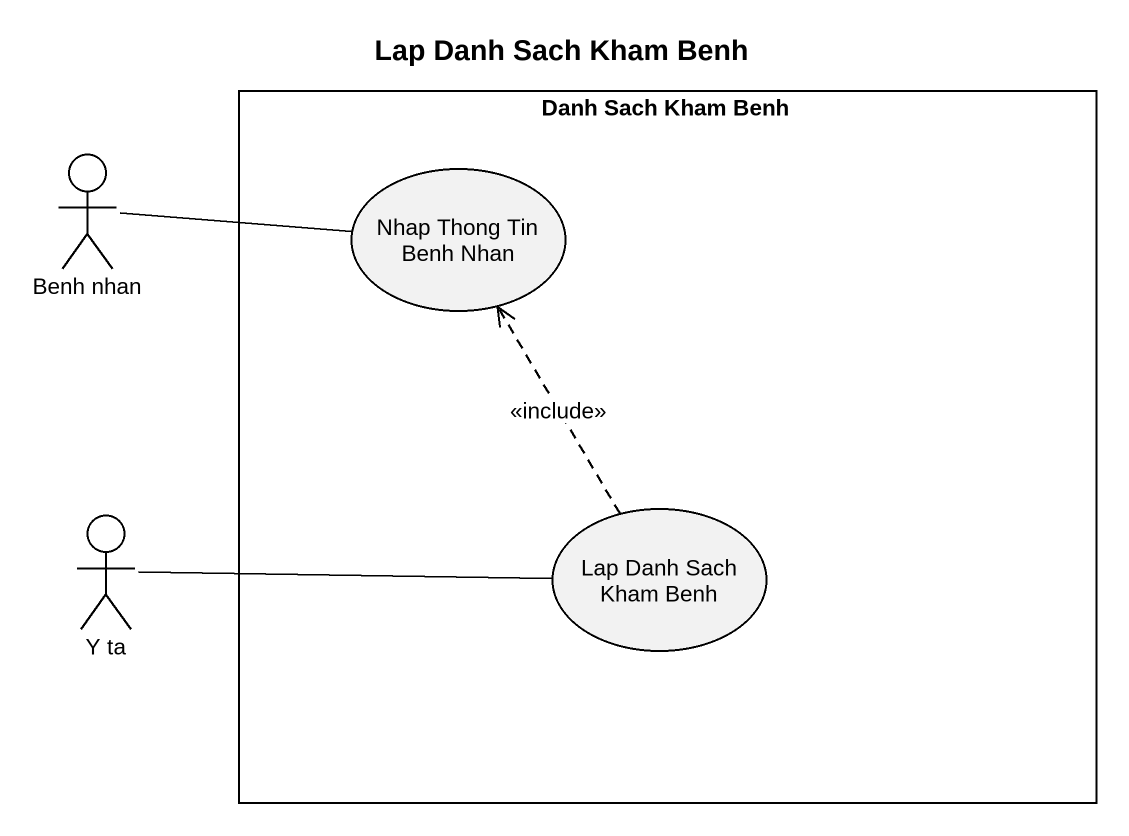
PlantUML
@startuml
title Lap Danh Sach Kham Benh
rectangle "Danh Sach Kham Benh" as Danh_Sach_Kham_Benh {
  usecase "Nhap Thong Tin Benh Nhan" as Nhap_Thong_Tin_Benh_Nhan
  usecase "Lap Danh Sach Kham Benh" as Lap_Danh_Sach_Kham_Benh
}
actor "Benh nhan" as Benh_nhan
actor "Y ta" as Y_ta
Benh_nhan -right- Nhap_Thong_Tin_Benh_Nhan
Y_ta -right- Lap_Danh_Sach_Kham_Benh
Lap_Danh_Sach_Kham_Benh .up.> Nhap_Thong_Tin_Benh_Nhan : <<include>>
@enduml
